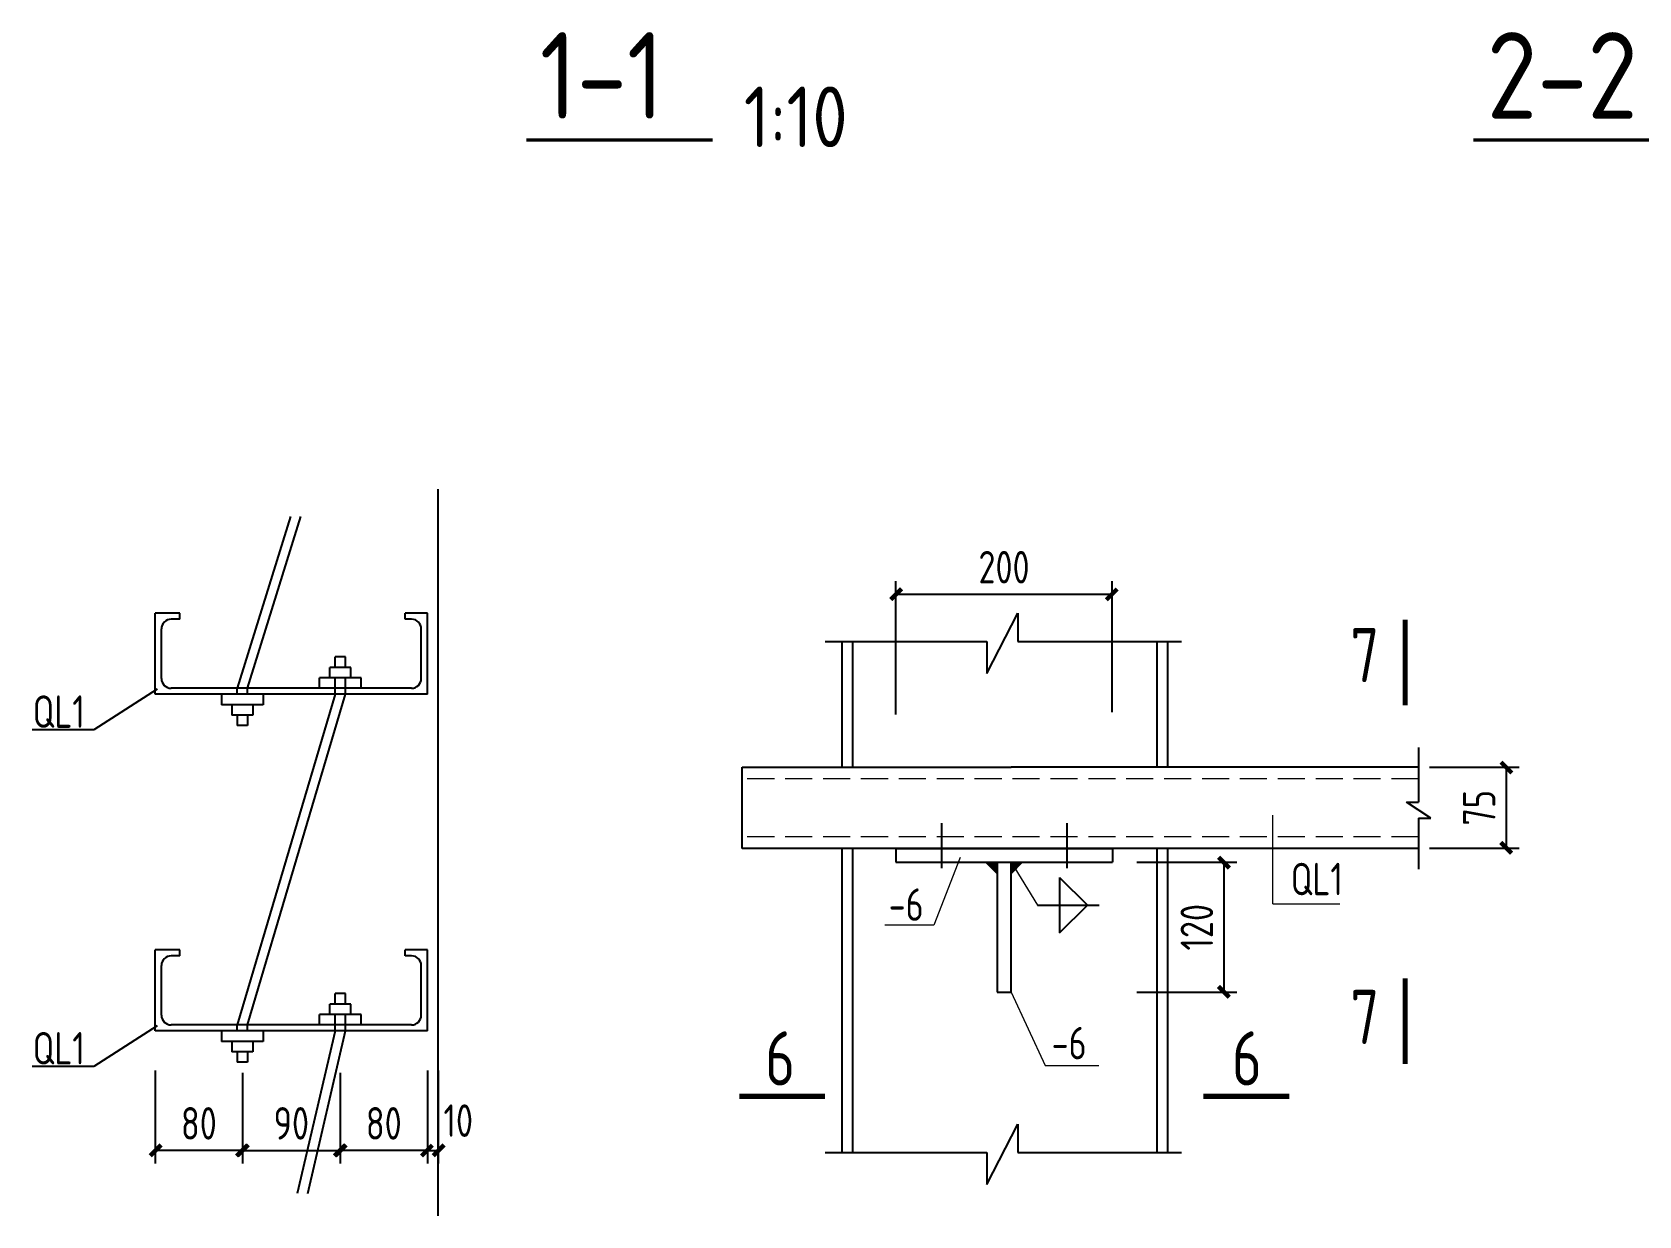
# Model space of a CAD drawing. Header units: millimetres. Extents: x 865974 to 875117, y 40174 to 44891.
# Drawn here: x 868908.4 to 869056.8, y 40367.5 to 40476.8 of the extents above; entities that cross this region are included whole.
import ezdxf

# ---------------------------------------------------------------- set-up
doc = ezdxf.new("R2010")
doc.units = ezdxf.units.MM
doc.header["$LTSCALE"] = 1000
doc.header["$MEASUREMENT"] = 0
doc.linetypes.add('DASH', pattern=[0.35, 0.25, -0.1])
for name, color, linetype, lineweight in [('1', 4, 'Continuous', 70), ('D3', 62, 'Continuous', 9), ('LZ', 64, 'Continuous', 9), ('数字', 3, 'Continuous', 9)]:
    doc.layers.add(name, color=color, linetype=linetype, lineweight=lineweight)
for name, color, linetype in [('D1', 112, 'Continuous'), ('D2', 6, 'Continuous'), ('DIM', 7, 'Continuous'), ('GJ', 6, 'Continuous'), ('PUB_DIM', 3, 'Continuous'), ('文字', 7, 'Continuous'), ('桩', 6, 'Continuous')]:
    doc.layers.add(name, color=color, linetype=linetype)
doc.styles.add('GBHZ', font='gbenor.shx', dxfattribs={"width": 0.9, "bigfont": 'gbcbig.shx'})
doc.dimstyles.new('Y10', dxfattribs={"dimscale": 0, "dimtxt": 3, "dimasz": 0.01, "dimexe": 1.2, "dimexo": 1, "dimgap": 1, "dimtad": 1, "dimdec": 0, "dimlfac": 10, "dimzin": 0, "dimdsep": 46, "dimtxsty": 'GBHZ', "dimblk1": 'DX', "dimblk2": 'DX', "dimsah": 1, "dimcen": 0.09, "dimdle": 1, "dimadec": 0, "dimazin": 0, "dimtfac": 1, "dimtdec": 0, "dimtix": 1, "dimtmove": 2, "dimatfit": 3, "dimldrblk": 'DX', "dimfxl": 0, "dimtolj": 1, "dimtzin": 0, "dimarcsym": 0})

# ---------------------------------------------------------------- blocks, each defined once
blk = doc.blocks.new('DX')
at = {"color": 0, "linetype": 'ByBlock', "const_width": 40}
blk.add_lwpolyline([(-54, -51), (46, 49)], dxfattribs=at)
blk = doc.blocks.new('*D476')
at = {"layer": 'Defpoints', "color": 0, "linetype": 'ByBlock', "transparency": 16777216}
for p in [(869008.14, 40424.93), (869008.14, 40413.03), (868988.14, 40412.82)]:
    blk.add_point(p, dxfattribs=at)
at = {"layer": 'DIM', "color": 0, "linetype": 'ByBlock', "lineweight": -2, "transparency": 16777216}
for p, q in [((868988.14, 40413.82), (868988.14, 40426.13)), ((868988.15, 40424.93), (869008.13, 40424.93)), ((869008.14, 40414.03), (869008.14, 40426.13))]:
    blk.add_line(p, q, dxfattribs=at)
at = {"layer": 'DIM', "color": 0, "linetype": 'ByBlock', "lineweight": -2, "transparency": 16777216, "xscale": 0.01, "yscale": 0.01, "zscale": 0.01, "rotation": 180}
blk.add_blockref('DX', (868988.14, 40424.93), dxfattribs=at)
at = {"layer": 'DIM', "color": 0, "linetype": 'ByBlock', "lineweight": -2, "transparency": 16777216, "xscale": 0.01, "yscale": 0.01, "zscale": 0.01}
blk.add_blockref('DX', (869008.14, 40424.93), dxfattribs=at)
at = {"layer": 'DIM', "color": 0, "linetype": 'ByBlock', "transparency": 16777216, "insert": (868998.14, 40427.43), "char_height": 3, "attachment_point": 5, "style": 'GBHZ'}
blk.add_mtext('\\A1;200', dxfattribs=at)
blk = doc.blocks.new('*D477')
at = {"layer": 'Defpoints', "color": 0, "linetype": 'ByBlock', "transparency": 16777216}
for p in [(869009.41, 40400.18), (869009.41, 40388.18), (869018.45, 40388.18)]:
    blk.add_point(p, dxfattribs=at)
at = {"layer": 'DIM', "color": 0, "linetype": 'ByBlock', "lineweight": -2, "transparency": 16777216}
for p, q in [((869010.41, 40400.18), (869019.65, 40400.18)), ((869018.45, 40400.17), (869018.45, 40388.19)), ((869010.41, 40388.18), (869019.65, 40388.18))]:
    blk.add_line(p, q, dxfattribs=at)
at = {"layer": 'DIM', "color": 0, "linetype": 'ByBlock', "lineweight": -2, "transparency": 16777216, "xscale": 0.01, "yscale": 0.01, "zscale": 0.01}
for p, rotation in [((869018.45, 40400.18), 90), ((869018.45, 40388.18), 270)]:
    blk.add_blockref('DX', p, dxfattribs=dict(at, rotation=rotation))
at = {"layer": 'DIM', "color": 0, "linetype": 'ByBlock', "transparency": 16777216, "insert": (869015.95, 40394.18), "char_height": 3, "attachment_point": 5, "rotation": 90, "style": 'GBHZ'}
blk.add_mtext('\\A1;120', dxfattribs=at)
blk = doc.blocks.new('*D478')
at = {"layer": 'Defpoints', "color": 0, "linetype": 'ByBlock', "transparency": 16777216}
for p in [(869036.43, 40408.96), (869036.43, 40401.47), (869044.53, 40401.47)]:
    blk.add_point(p, dxfattribs=at)
at = {"layer": 'DIM', "color": 0, "linetype": 'ByBlock', "lineweight": -2, "transparency": 16777216}
for p, q in [((869037.43, 40408.96), (869045.73, 40408.96)), ((869044.53, 40408.95), (869044.53, 40401.48)), ((869037.43, 40401.47), (869045.73, 40401.47))]:
    blk.add_line(p, q, dxfattribs=at)
at = {"layer": 'DIM', "color": 0, "linetype": 'ByBlock', "lineweight": -2, "transparency": 16777216, "xscale": 0.01, "yscale": 0.01, "zscale": 0.01}
for p, rotation in [((869044.53, 40408.96), 90), ((869044.53, 40401.47), 270)]:
    blk.add_blockref('DX', p, dxfattribs=dict(at, rotation=rotation))
at = {"layer": 'DIM', "color": 0, "linetype": 'ByBlock', "transparency": 16777216, "insert": (869042.03, 40405.21), "char_height": 3, "attachment_point": 5, "rotation": 90, "style": 'GBHZ'}
blk.add_mtext('\\A1;75', dxfattribs=at)
blk = doc.blocks.new('*D434')
at = {"layer": 'Defpoints', "color": 0, "linetype": 'ByBlock', "transparency": 16777216}
for p in [(868944.88, 40381.96), (868936.83, 40381.72), (868936.83, 40373.57)]:
    blk.add_point(p, dxfattribs=at)
at = {"layer": 'DIM', "color": 0, "linetype": 'ByBlock', "lineweight": -2, "transparency": 16777216}
for p, q in [((868936.83, 40380.72), (868936.83, 40372.37)), ((868944.88, 40380.96), (868944.88, 40372.37)), ((868944.87, 40373.57), (868936.84, 40373.57))]:
    blk.add_line(p, q, dxfattribs=at)
at = {"layer": 'DIM', "color": 0, "linetype": 'ByBlock', "lineweight": -2, "transparency": 16777216, "xscale": 0.01, "yscale": 0.01, "zscale": 0.01, "rotation": 180}
blk.add_blockref('DX', (868936.83, 40373.57), dxfattribs=at)
at = {"layer": 'DIM', "color": 0, "linetype": 'ByBlock', "lineweight": -2, "transparency": 16777216, "xscale": 0.01, "yscale": 0.01, "zscale": 0.01}
blk.add_blockref('DX', (868944.88, 40373.57), dxfattribs=at)
at = {"layer": 'DIM', "color": 0, "linetype": 'ByBlock', "transparency": 16777216, "insert": (868940.85, 40376.07), "char_height": 3, "attachment_point": 5, "style": 'GBHZ'}
blk.add_mtext('\\A1;80', dxfattribs=at)
blk = doc.blocks.new('*D435')
at = {"layer": 'Defpoints', "color": 0, "linetype": 'ByBlock', "transparency": 16777216}
for p in [(868919.74, 40381.96), (868927.79, 40381.75), (868919.74, 40373.57)]:
    blk.add_point(p, dxfattribs=at)
at = {"layer": 'DIM', "color": 0, "linetype": 'ByBlock', "lineweight": -2, "transparency": 16777216}
for p, q in [((868919.74, 40380.96), (868919.74, 40372.37)), ((868927.79, 40380.75), (868927.79, 40372.37)), ((868927.78, 40373.57), (868919.75, 40373.57))]:
    blk.add_line(p, q, dxfattribs=at)
at = {"layer": 'DIM', "color": 0, "linetype": 'ByBlock', "lineweight": -2, "transparency": 16777216, "xscale": 0.01, "yscale": 0.01, "zscale": 0.01, "rotation": 180}
blk.add_blockref('DX', (868919.74, 40373.57), dxfattribs=at)
at = {"layer": 'DIM', "color": 0, "linetype": 'ByBlock', "lineweight": -2, "transparency": 16777216, "xscale": 0.01, "yscale": 0.01, "zscale": 0.01}
blk.add_blockref('DX', (868927.79, 40373.57), dxfattribs=at)
at = {"layer": 'DIM', "color": 0, "linetype": 'ByBlock', "transparency": 16777216, "insert": (868923.77, 40376.07), "char_height": 3, "attachment_point": 5, "style": 'GBHZ'}
blk.add_mtext('\\A1;80', dxfattribs=at)
blk = doc.blocks.new('*D436')
at = {"layer": 'Defpoints', "color": 0, "linetype": 'ByBlock', "transparency": 16777216}
for p in [(868944.88, 40381.96), (868945.88, 40381.96), (868945.88, 40373.57)]:
    blk.add_point(p, dxfattribs=at)
at = {"layer": 'DIM', "color": 0, "linetype": 'ByBlock', "lineweight": -2, "transparency": 16777216}
for p, q in [((868944.88, 40380.96), (868944.88, 40372.37)), ((868945.88, 40380.96), (868945.88, 40372.37)), ((868944.87, 40373.57), (868944.86, 40373.57)), ((868944.88, 40373.57), (868945.88, 40373.57)), ((868945.89, 40373.57), (868945.9, 40373.57))]:
    blk.add_line(p, q, dxfattribs=at)
at = {"layer": 'DIM', "color": 0, "linetype": 'ByBlock', "lineweight": -2, "transparency": 16777216, "xscale": 0.01, "yscale": 0.01, "zscale": 0.01}
blk.add_blockref('DX', (868944.88, 40373.57), dxfattribs=at)
at = {"layer": 'DIM', "color": 0, "linetype": 'ByBlock', "lineweight": -2, "transparency": 16777216, "xscale": 0.01, "yscale": 0.01, "zscale": 0.01, "rotation": 180}
blk.add_blockref('DX', (868945.88, 40373.57), dxfattribs=at)
at = {"layer": 'DIM', "color": 0, "linetype": 'ByBlock', "transparency": 16777216, "insert": (868947.73, 40376.32), "char_height": 3, "attachment_point": 5, "style": 'GBHZ'}
blk.add_mtext('\\A1;10', dxfattribs=at)
blk = doc.blocks.new('*D437')
at = {"layer": 'Defpoints', "color": 0, "linetype": 'ByBlock', "transparency": 16777216}
for p in [(868927.79, 40380.52), (868936.83, 40381.72), (868936.83, 40373.57)]:
    blk.add_point(p, dxfattribs=at)
at = {"layer": 'DIM', "color": 0, "linetype": 'ByBlock', "lineweight": -2, "transparency": 16777216}
for p, q in [((868936.83, 40380.72), (868936.83, 40372.37)), ((868927.79, 40379.52), (868927.79, 40372.37)), ((868927.8, 40373.57), (868936.82, 40373.57))]:
    blk.add_line(p, q, dxfattribs=at)
at = {"layer": 'DIM', "color": 0, "linetype": 'ByBlock', "lineweight": -2, "transparency": 16777216, "xscale": 0.01, "yscale": 0.01, "zscale": 0.01, "rotation": 180}
blk.add_blockref('DX', (868927.79, 40373.57), dxfattribs=at)
at = {"layer": 'DIM', "color": 0, "linetype": 'ByBlock', "lineweight": -2, "transparency": 16777216, "xscale": 0.01, "yscale": 0.01, "zscale": 0.01}
blk.add_blockref('DX', (868936.83, 40373.57), dxfattribs=at)
at = {"layer": 'DIM', "color": 0, "linetype": 'ByBlock', "transparency": 16777216, "insert": (868932.31, 40376.07), "char_height": 3, "attachment_point": 5, "style": 'GBHZ'}
blk.add_mtext('\\A1;90', dxfattribs=at)

msp = doc.modelspace()

# ---------------------------------------------------------------- linework, layer by layer
at = {"color": 251}
for p, q in [((868945.878, 40367.527), (868945.878, 40434.641)), ((868919.933, 40416.156, 1.667), (868914.056, 40412.402, -1.667)), ((868914.056, 40412.402, -1.667), (868908.369, 40412.402, -1.667)), ((868919.933, 40385.067, 1.667), (868914.056, 40381.313, -1.667)), ((868914.056, 40381.313, -1.667), (868908.369, 40381.313, -1.667))]:
    msp.add_line(p, q, dxfattribs=at)
at = {"layer": '1', "color": 2, "const_width": 0.48}
for points in [[(869035.193, 40422.591), (869035.193, 40414.669)], [(869035.193, 40389.469), (869035.193, 40381.547)], [(868973.692, 40378.567), (868981.614, 40378.567)], [(869016.558, 40378.567), (869024.48, 40378.567)]]:
    msp.add_lwpolyline(points, dxfattribs=at)
at = {"layer": 'D1', "color": 251}
for p, q in [((868996.541, 40417.624), (868999.416, 40423.174)), ((868999.416, 40423.174), (868999.416, 40420.557)), ((868981.614, 40420.557), (868996.541, 40420.557)), ((868996.541, 40420.557), (868996.541, 40417.624)), ((868999.416, 40420.557), (869014.524, 40420.557)), ((869036.427, 40410.784), (869036.427, 40405.719)), ((869037.551, 40404.238), (869035.303, 40405.719)), ((869035.303, 40405.719), (869036.427, 40405.719)), ((869036.427, 40404.238), (869036.427, 40399.539)), ((869036.427, 40404.238), (869037.551, 40404.238)), ((869003.269, 40398.789), (869003.269, 40393.651)), ((869003.269, 40398.789), (869005.838, 40396.22)), ((869001.239, 40396.22), (869006.919, 40396.22)), ((869003.269, 40393.651), (869005.838, 40396.22)), ((868996.541, 40370.438), (868999.416, 40375.988)), ((868999.416, 40375.988), (868999.416, 40373.37)), ((868981.614, 40373.37), (868996.541, 40373.37)), ((868996.541, 40373.37), (868996.541, 40370.438)), ((868999.416, 40373.37), (869014.524, 40373.37))]:
    msp.add_line(p, q, dxfattribs=at)
at = {"layer": 'D2'}
for p, q in [((868932.239, 40432.111), (868927.309, 40416.254)), ((868928.271, 40416.254), (868933.201, 40432.111)), ((868922.004, 40423.189), (868919.744, 40423.189)), ((868919.744, 40415.691), (868919.744, 40423.189)), ((868922.004, 40422.626), (868921.216, 40422.626)), ((868922.004, 40422.626), (868922.004, 40423.189)), ((868944.878, 40423.189), (868942.824, 40423.189)), ((868942.824, 40422.626), (868942.824, 40423.189)), ((868943.413, 40422.626), (868942.824, 40422.626)), ((868944.878, 40415.691), (868944.878, 40423.189)), ((868920.314, 40417.156), (868920.314, 40421.724)), ((868944.314, 40417.156), (868944.314, 40421.724)), ((868983.145, 40420.557), (868983.145, 40408.964)), ((868984.145, 40420.557), (868984.145, 40408.964)), ((869012.252, 40420.557), (869012.252, 40408.964)), ((869013.252, 40420.557), (869013.252, 40408.964)), ((868937.311, 40419.138), (868936.349, 40419.137)), ((868936.349, 40418.176), (868936.349, 40419.137)), ((868937.311, 40418.176), (868937.311, 40419.138)), ((868935.869, 40417.214), (868935.868, 40418.176)), ((868937.792, 40418.176), (868935.868, 40418.176)), ((868937.792, 40417.215), (868937.792, 40418.176)), ((868943.413, 40416.254), (868921.216, 40416.254)), ((868927.309, 40415.693), (868927.309, 40416.254)), ((868928.271, 40415.692), (868928.271, 40416.254)), ((868938.753, 40417.215), (868934.907, 40417.214)), ((868934.907, 40416.252), (868934.907, 40417.214)), ((868936.358, 40415.691), (868936.359, 40417.214)), ((868937.32, 40415.691), (868937.321, 40417.225)), ((868938.754, 40416.253), (868938.753, 40417.215)), ((868944.878, 40415.691), (868919.744, 40415.691)), ((868925.867, 40415.693), (868925.866, 40414.731)), ((868929.713, 40414.73), (868925.866, 40414.731)), ((868926.828, 40414.731), (868926.828, 40413.769)), ((868936.358, 40415.691), (868927.309, 40385.165)), ((868928.271, 40385.165), (868937.32, 40415.691)), ((868928.751, 40414.731), (868928.751, 40413.769)), ((868929.713, 40415.692), (868929.713, 40414.73)), ((868928.751, 40413.769), (868926.828, 40413.769)), ((868927.308, 40413.769), (868927.308, 40412.808)), ((868928.27, 40413.769), (868928.27, 40412.807)), ((868928.27, 40412.807), (868927.308, 40412.808)), ((868973.942, 40408.964), (868998.787, 40408.964)), ((869036.427, 40408.964), (868998.787, 40408.964)), ((869036.427, 40401.466), (868973.942, 40401.466)), ((868983.145, 40401.466), (868983.145, 40373.37)), ((868984.145, 40401.466), (868984.145, 40373.37)), ((868988.145, 40401.466), (868988.145, 40400.181)), ((868988.145, 40401.466), (869008.145, 40401.466)), ((869008.145, 40401.466), (869008.145, 40400.181)), ((869012.252, 40401.466), (869012.252, 40373.37)), ((869013.252, 40401.466), (869013.252, 40373.37)), ((868988.145, 40400.181), (869008.145, 40400.181)), ((868997.502, 40400.181), (868997.502, 40388.178)), ((868998.787, 40388.178), (868998.787, 40400.181)), ((868922.004, 40392.1), (868919.744, 40392.1)), ((868919.744, 40384.602), (868919.744, 40392.1)), ((868922.004, 40391.537), (868921.216, 40391.537)), ((868922.004, 40391.537), (868922.004, 40392.1)), ((868944.878, 40392.1), (868942.824, 40392.1)), ((868942.824, 40391.537), (868942.824, 40392.1)), ((868943.413, 40391.537), (868942.824, 40391.537)), ((868944.878, 40384.602), (868944.878, 40392.1)), ((868920.314, 40386.067), (868920.314, 40390.635)), ((868944.314, 40386.067), (868944.314, 40390.635)), ((868936.349, 40387.087), (868936.349, 40388.049)), ((868937.311, 40388.049), (868936.349, 40388.049)), ((868937.311, 40387.087), (868937.311, 40388.049)), ((868997.502, 40388.178), (868998.787, 40388.178)), ((868935.869, 40386.125), (868935.868, 40387.087)), ((868937.792, 40387.087), (868935.868, 40387.087)), ((868937.792, 40386.126), (868937.792, 40387.087)), ((868943.413, 40385.165), (868921.216, 40385.165)), ((868927.309, 40384.604), (868927.309, 40385.165)), ((868928.271, 40384.603), (868928.271, 40385.165)), ((868938.753, 40386.126), (868934.907, 40386.125)), ((868934.907, 40385.163), (868934.907, 40386.125)), ((868936.358, 40384.602), (868936.359, 40386.125)), ((868937.32, 40384.602), (868937.321, 40386.136)), ((868938.754, 40385.164), (868938.753, 40386.126)), ((868944.878, 40384.602), (868919.744, 40384.602)), ((868925.867, 40384.604), (868925.866, 40383.642)), ((868929.713, 40383.641), (868925.866, 40383.642)), ((868926.828, 40383.642), (868926.828, 40382.681)), ((868928.751, 40383.642), (868928.751, 40382.68)), ((868929.713, 40384.603), (868929.713, 40383.641)), ((868936.358, 40384.602), (868932.861, 40369.601)), ((868933.823, 40369.601), (868937.32, 40384.602)), ((868928.751, 40382.68), (868926.828, 40382.681)), ((868927.308, 40382.68), (868927.308, 40381.719)), ((868928.27, 40382.68), (868928.27, 40381.719)), ((868928.27, 40381.719), (868927.308, 40381.719))]:
    msp.add_line(p, q, dxfattribs=at)
at = {"layer": 'D2', "linetype": 'Continuous'}
for p, q in [((868992.364, 40403.786), (868992.364, 40399.646)), ((869003.926, 40403.786), (869003.926, 40399.646))]:
    msp.add_line(p, q, dxfattribs=at)
at = {"layer": 'D2'}
for centre, start, end in [((868921.216, 40421.724), 90, 180), ((868943.413, 40421.724), 0, 90), ((868921.216, 40417.156), 180, 270), ((868943.413, 40417.156), 270, 0), ((868921.216, 40390.635), 90, 180), ((868943.413, 40390.635), 0, 90), ((868921.216, 40386.067), 180, 270), ((868943.413, 40386.067), 270, 0)]:
    msp.add_arc(centre, 0.902, start, end, dxfattribs=at)
at = {"layer": 'D3', "color": 251}
for p, q in [((869022.982, 40396.345), (869022.982, 40404.535)), ((868994.1, 40400.609), (868991.647, 40394.384)), ((868998.787, 40400.181), (869001.239, 40396.22)), ((869022.982, 40396.345), (869029.167, 40396.345)), ((868991.647, 40394.384), (868987.12, 40394.384)), ((868998.787, 40388.178), (869001.954, 40381.419)), ((869001.954, 40381.419), (869006.881, 40381.419))]:
    msp.add_line(p, q, dxfattribs=at)
at = {"layer": 'D3'}
for p, q in [((868996.432, 40400.181), (868997.502, 40399.11)), ((868999.858, 40400.181), (868998.787, 40399.11))]:
    msp.add_line(p, q, dxfattribs=at)
for points in [[(868996.432, 40400.181), (868997.502, 40400.181), (868997.502, 40399.11), (868997.502, 40400.181)], [(868999.858, 40400.181), (868998.787, 40400.181), (868998.787, 40399.11), (868998.787, 40400.181)]]:
    msp.add_solid(points, dxfattribs=at)
at = {"layer": 'GJ', "linetype": 'Continuous'}
msp.add_line((868973.942, 40401.466), (868973.942, 40408.964), dxfattribs=at)
at = {"layer": 'LZ', "color": 251, "linetype": 'DASH', "ltscale": 0.01}
for p, q in [((869036.427, 40407.894), (868973.942, 40407.894)), ((869036.427, 40402.536), (868973.942, 40402.536))]:
    msp.add_line(p, q, dxfattribs=at)
at = {"layer": '文字', "color": 6, "const_width": 0.32}
for points in [[(868954.011, 40466.889), (868971.225, 40466.889)], [(869041.477, 40466.889), (869058.691, 40466.889)]]:
    msp.add_lwpolyline(points, dxfattribs=at)
at = {"layer": '桩'}
for p, q in [((868929.713, 40415.692), (868925.867, 40415.693)), ((868929.713, 40384.603), (868925.867, 40384.604))]:
    msp.add_line(p, q, dxfattribs=at)

# ---------------------------------------------------------------- texts
at = {"layer": 'PUB_DIM', "style": 'GBHZ', "width": 0.9}
for s, p in [('7', (869030.118, 40416.814)), ('7', (869030.118, 40383.403)), ('6', (868976.071, 40379.568)), ('6', (869019.188, 40379.568))]:
    msp.add_text(s, height=5, dxfattribs=at).set_placement(p)
at = {"layer": '数字', "style": 'GBHZ', "width": 0.9}
for s, p in [('QL1', (868908.418, 40412.595, -1.667)), ('QL1', (869024.62, 40397.134)), ('-6', (868987.485, 40394.771)), ('-6', (869002.536, 40381.984)), ('QL1', (868908.418, 40381.506, -1.667))]:
    msp.add_text(s, height=3, dxfattribs=at).set_placement(p)
at = {"layer": '文字', "color": 6, "style": 'GBHZ'}
for s, height, p in [('1-1', 8, (868955.262, 40468.84)), ('2-2', 8, (869042.728, 40468.84)), ('1:10', 5.6, (868974.104, 40466.219))]:
    msp.add_text(s, height=height, dxfattribs=at).set_placement(p)

# ---------------------------------------------------------------- dimensions: what is measured, and where the dimension line sits
at = {"layer": 'DIM', "linetype": 'ByBlock'}
dim = msp.add_linear_dim(base=(869008.145, 40424.926), p1=(868988.145, 40412.816), p2=(869008.145, 40413.03), dimstyle='Y10', override={"dimscale": 1}, dxfattribs=at)
dim.commit()
dim.dimension.update_dxf_attribs({"geometry": '*D476', "text_midpoint": (868998.145, 40427.426)})
for base, p1, p2, picture, middle in [((869044.527, 40401.466), (869036.427, 40408.964), (869036.427, 40401.466), '*D478', (869042.027, 40405.215)), ((869018.454, 40388.178), (869009.408, 40400.181), (869009.408, 40388.178), '*D477', (869015.954, 40394.18))]:
    dim = msp.add_linear_dim(base=base, p1=p1, p2=p2, angle=270, dimstyle='Y10', override={"dimscale": 1}, dxfattribs=at)
    dim.commit()
    dim.dimension.update_dxf_attribs({"geometry": picture, "text_midpoint": middle})
at = {"layer": 'DIM', "color": 0, "linetype": 'ByBlock'}
for base, p1, p2, picture, middle in [((868919.744, 40373.571), (868927.789, 40381.752), (868919.744, 40381.961), '*D435', (868923.767, 40376.071)), ((868936.83, 40373.571), (868944.878, 40381.961), (868936.83, 40381.719), '*D434', (868940.854, 40376.071))]:
    dim = msp.add_linear_dim(base=base, p1=p1, p2=p2, angle=180, dimstyle='Y10', override={"dimscale": 1}, dxfattribs=at)
    dim.commit()
    dim.dimension.update_dxf_attribs({"geometry": picture, "text_midpoint": middle})
dim = msp.add_linear_dim(base=(868945.878, 40373.571), p1=(868944.878, 40381.961), p2=(868945.878, 40381.961), dimstyle='Y10', override={"dimscale": 1}, dxfattribs=at)
dim.commit()
dim.dimension.update_dxf_attribs({"geometry": '*D436', "text_midpoint": (868947.733, 40376.316), "dimtype": 160})
dim = msp.add_linear_dim(base=(868936.83, 40373.571), p1=(868927.789, 40380.518), p2=(868936.83, 40381.719), dimstyle='Y10', override={"dimscale": 1}, dxfattribs=at)
dim.commit()
dim.dimension.update_dxf_attribs({"geometry": '*D437', "text_midpoint": (868932.309, 40376.071)})

doc.saveas('drawing.dxf')
